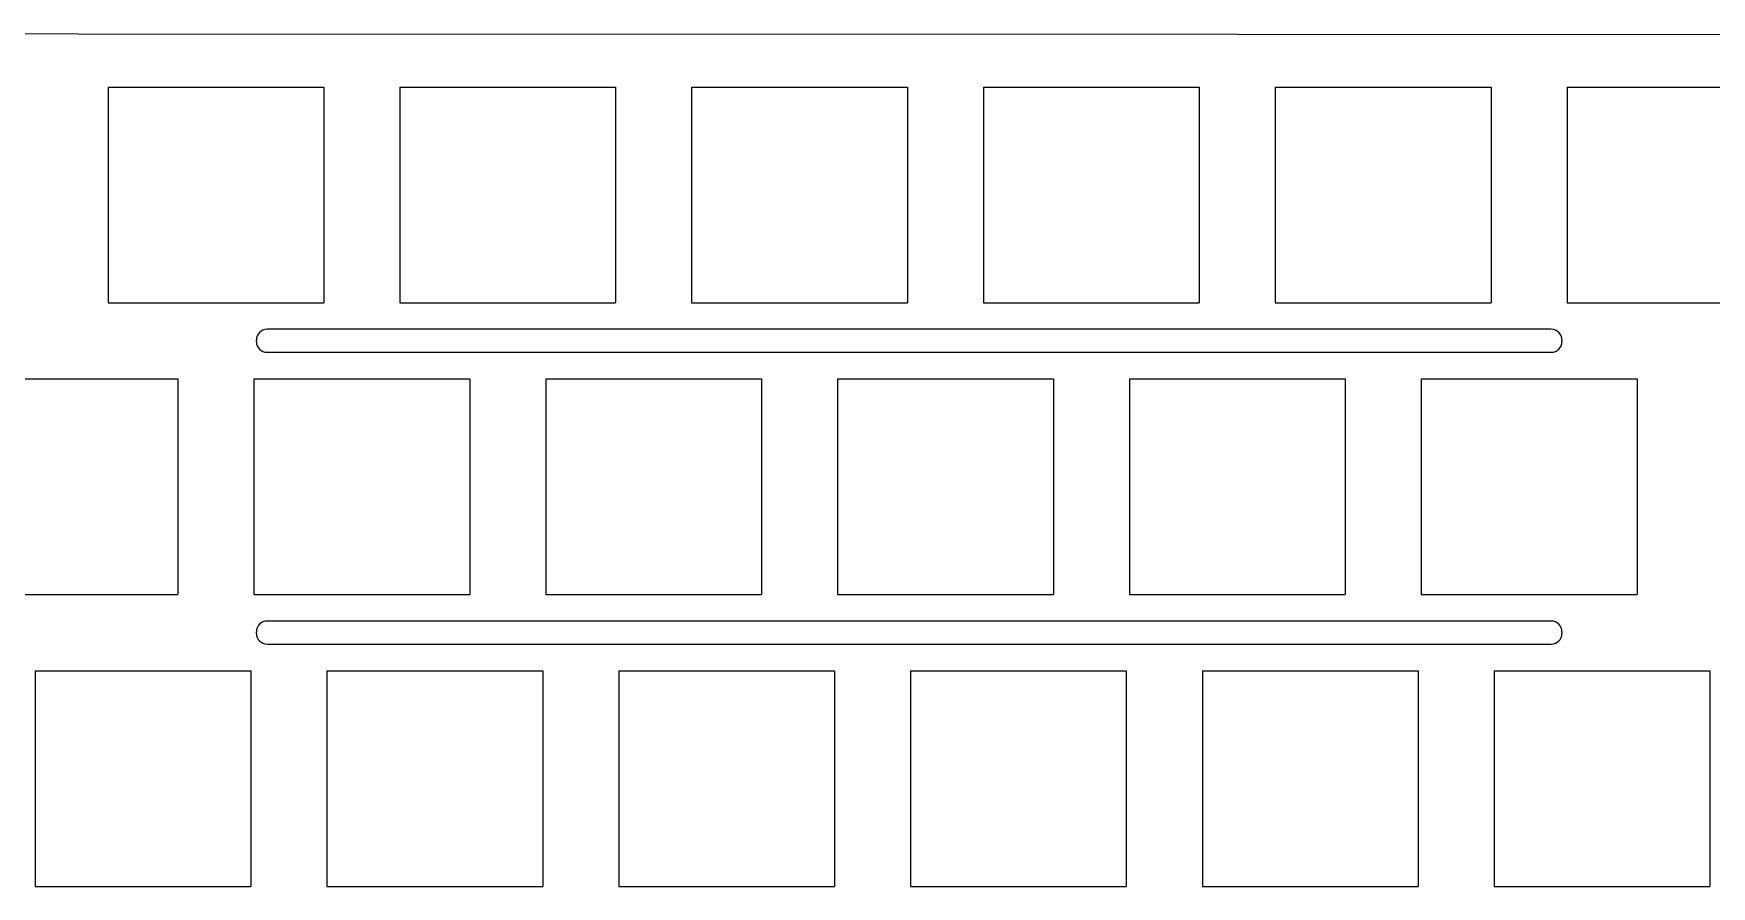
# Model space of a CAD drawing. Extents: x 1168 to 1833, y 1867 to 2135.
# Drawn here: x 1600.6 to 1709.9, y 2078.9 to 2134.4 of the extents above; entities that cross this region are included whole.
import ezdxf

# ---------------------------------------------------------------- set-up
doc = ezdxf.new("R2010")
doc.units = 0
doc.header["$MEASUREMENT"] = 0
doc.layers.add('_U+56FE_U+5C42 1', color=7, linetype='Continuous')

msp = doc.modelspace()

# ---------------------------------------------------------------- linework, layer by layer
at = {"layer": '_U+56FE_U+5C42 1', "color": 7, "lineweight": 25}
for points in [[(1528.01, 2134.44), (1830.01, 2134.36)], [(1605.48, 2130.96), (1619.53, 2130.96)], [(1605.48, 2130.96), (1605.48, 2116.91)], [(1619.53, 2130.96), (1619.53, 2116.91)], [(1624.48, 2130.96), (1638.53, 2130.96)], [(1624.48, 2130.96), (1624.48, 2116.91)], [(1638.53, 2130.96), (1638.53, 2116.91)], [(1643.48, 2130.96), (1657.53, 2130.96)], [(1643.48, 2130.96), (1643.48, 2116.91)], [(1657.53, 2130.96), (1657.53, 2116.91)], [(1662.48, 2130.96), (1676.53, 2130.96)], [(1662.48, 2130.96), (1662.48, 2116.91)], [(1676.53, 2130.96), (1676.53, 2116.91)], [(1681.48, 2130.96), (1695.53, 2130.96)], [(1681.48, 2130.96), (1681.48, 2116.91)], [(1695.53, 2130.96), (1695.53, 2116.91)], [(1700.48, 2130.96), (1714.53, 2130.96)], [(1700.48, 2130.96), (1700.48, 2116.91)], [(1605.48, 2116.91), (1619.53, 2116.91)], [(1624.48, 2116.91), (1638.53, 2116.91)], [(1643.48, 2116.91), (1657.53, 2116.91)], [(1662.48, 2116.91), (1676.53, 2116.91)], [(1681.48, 2116.91), (1695.53, 2116.91)], [(1700.48, 2116.91), (1714.53, 2116.91)], [(1699.44, 2115.19), (1615.84, 2115.19)], [(1615.14, 2114.39), (1615.14, 2114.49)], [(1700.14, 2114.49), (1700.14, 2114.39)], [(1615.84, 2113.69), (1699.44, 2113.69)], [(1595.98, 2111.96), (1610.03, 2111.96)], [(1610.03, 2111.96), (1610.03, 2097.91)], [(1614.98, 2111.96), (1629.03, 2111.96)], [(1614.98, 2111.96), (1614.98, 2097.91)], [(1629.03, 2111.96), (1629.03, 2097.91)], [(1633.98, 2111.96), (1648.03, 2111.96)], [(1633.98, 2111.96), (1633.98, 2097.91)], [(1648.03, 2111.96), (1648.03, 2097.91)], [(1652.98, 2111.96), (1667.03, 2111.96)], [(1652.98, 2111.96), (1652.98, 2097.91)], [(1667.03, 2111.96), (1667.03, 2097.91)], [(1671.98, 2111.96), (1686.03, 2111.96)], [(1671.98, 2111.96), (1671.98, 2097.91)], [(1686.03, 2111.96), (1686.03, 2097.91)], [(1690.98, 2111.96), (1705.03, 2111.96)], [(1690.98, 2111.96), (1690.98, 2097.91)], [(1705.03, 2111.96), (1705.03, 2097.91)], [(1595.98, 2097.91), (1610.03, 2097.91)], [(1614.98, 2097.91), (1629.03, 2097.91)], [(1633.98, 2097.91), (1648.03, 2097.91)], [(1652.98, 2097.91), (1667.03, 2097.91)], [(1671.98, 2097.91), (1686.03, 2097.91)], [(1690.98, 2097.91), (1705.03, 2097.91)], [(1615.14, 2095.39), (1615.14, 2095.49)], [(1699.44, 2096.19), (1615.84, 2096.19)], [(1700.14, 2095.49), (1700.14, 2095.39)], [(1615.84, 2094.69), (1699.44, 2094.69)], [(1600.73, 2092.96), (1614.78, 2092.96)], [(1600.73, 2092.96), (1600.73, 2078.91)], [(1614.78, 2092.96), (1614.78, 2078.91)], [(1619.73, 2092.96), (1633.78, 2092.96)], [(1619.73, 2092.96), (1619.73, 2078.91)], [(1633.78, 2092.96), (1633.78, 2078.91)], [(1638.73, 2092.96), (1652.78, 2092.96)], [(1638.73, 2092.96), (1638.73, 2078.91)], [(1652.78, 2092.96), (1652.78, 2078.91)], [(1657.73, 2092.96), (1671.78, 2092.96)], [(1657.73, 2092.96), (1657.73, 2078.91)], [(1671.78, 2092.96), (1671.78, 2078.91)], [(1676.73, 2092.96), (1690.78, 2092.96)], [(1676.73, 2092.96), (1676.73, 2078.91)], [(1690.78, 2092.96), (1690.78, 2078.91)], [(1695.73, 2092.96), (1709.78, 2092.96)], [(1695.73, 2092.96), (1695.73, 2078.91)], [(1709.78, 2092.96), (1709.78, 2078.91)], [(1600.73, 2078.91), (1614.78, 2078.91)], [(1619.73, 2078.91), (1633.78, 2078.91)], [(1638.73, 2078.91), (1652.78, 2078.91)], [(1657.73, 2078.91), (1671.78, 2078.91)], [(1676.73, 2078.91), (1690.78, 2078.91)], [(1695.73, 2078.91), (1709.78, 2078.91)]]:
    msp.add_lwpolyline(points, dxfattribs=at)
for points in [[(1615.84, 2115.19), (1615.46, 2115.19), (1615.14, 2114.87), (1615.14, 2114.49)], [(1700.14, 2114.49), (1700.14, 2114.87), (1699.83, 2115.19), (1699.44, 2115.19)], [(1615.14, 2114.39), (1615.14, 2114), (1615.46, 2113.69), (1615.84, 2113.69)], [(1699.44, 2113.69), (1699.83, 2113.69), (1700.14, 2114), (1700.14, 2114.39)], [(1615.84, 2096.19), (1615.46, 2096.19), (1615.14, 2095.87), (1615.14, 2095.49)], [(1615.14, 2095.39), (1615.14, 2095), (1615.46, 2094.69), (1615.84, 2094.69)], [(1700.14, 2095.49), (1700.14, 2095.87), (1699.83, 2096.19), (1699.44, 2096.19)], [(1699.44, 2094.69), (1699.83, 2094.69), (1700.14, 2095), (1700.14, 2095.39)]]:
    msp.add_open_spline(points, degree=3, dxfattribs=at)

doc.saveas('drawing.dxf')
